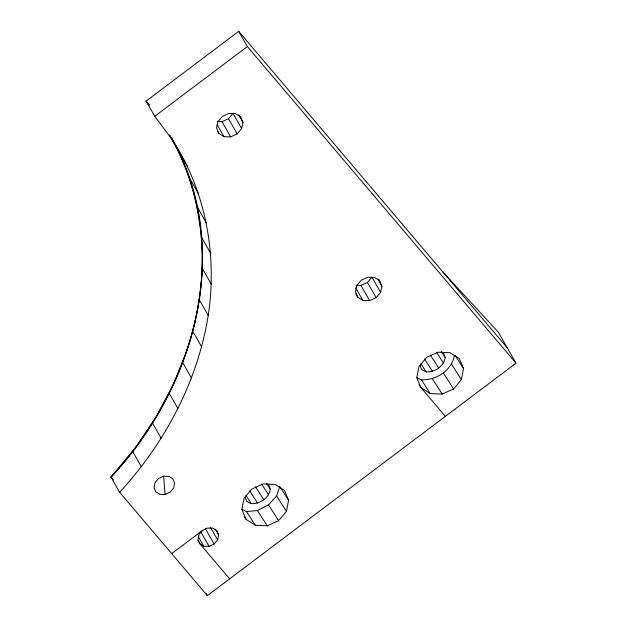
<?xml version="1.0" encoding="UTF-8"?>
<svg xmlns="http://www.w3.org/2000/svg" width="627" height="627" viewBox="0 0 627 627"><rect width="100%" height="100%" fill="white"/><g stroke="black" fill="none" stroke-linecap="round" stroke-linejoin="round"><path stroke-width="0.94" d="M442.497 271.546L498.316 332.138L516.005 363.158L207.341 595.65L119.655 492.305L110.995 477.116C194.785 388.748 235.658 245.839 169.972 135.722M119.655 492.305C164.799 443.085 197.623 381.733 208.227 315.436C217.373 255.189 205.93 191.611 172.59 140.205L171.147 137.674M286.468 511.35L288.585 500.26L284.446 490.416L275.159 484.436L263.215 483.942L251.811 489.052L244.005 498.41L241.889 509.492L246.035 519.344L255.322 525.316L267.267 525.818L278.662 520.7L286.468 511.35L276.648 496.059L279.736 486.474M418.938 384.469L420.944 387.596L430.232 393.576L442.176 394.07L453.572 388.959L461.378 379.601L463.494 368.519L459.356 358.668L450.068 352.695L438.124 352.194L426.721 357.312L418.922 366.662L416.806 377.752L420.944 387.596L445.358 416.375M241.654 128.59L242.955 122.367L240.721 116.888L235.548 113.628L228.816 113.456L222.334 116.418L217.843 121.724L216.534 127.947L218.768 133.426L223.949 136.686L230.673 136.851L237.155 133.888L241.654 128.59L232.985 113.401L228.494 118.699L222.013 121.662L217.208 121.544M197.842 540.278L199.77 543.664L203.814 546.211L209.073 546.344L214.136 544.032L217.647 539.886L218.666 535.027L216.918 530.748L212.874 528.2L207.623 528.067L202.56 530.387L171.688 553.633M355.799 293.812L357.727 297.19L362.9 300.451L369.632 300.623L376.114 297.66L380.605 292.354L381.906 286.131L378.708 278.968M245.126 496.968L246.732 501.42L251.286 503.653C259.907 504.077 268.881 498.144 270.292 489.342L268.685 484.883L266.412 483.77M420.035 365.22L421.65 369.671L426.195 371.913C434.817 372.328 443.791 366.395 445.209 357.594L443.595 353.142L441.322 352.021M416.602 377.438L421.383 379.79C436.071 380.464 451.714 370.628 454.363 355.603M135.15 447.999L155.958 417.104L173.154 384.845L186.517 351.59A346.222 286.014 -29.7 0 0 202.192 250.251C200.256 209.967 190.208 169.666 169.329 134.915M113.463 480.031L110.995 477.116L135.142 448.007M356.16 285.309L360.964 285.434L367.446 282.471L371.944 277.165L380.605 292.354M202.56 530.387L199.049 534.525L198.03 539.392L199.77 543.664L229.631 578.862M241.693 509.187L246.466 511.538L257.446 510.527L268.497 504.86L276.648 496.059M172.59 140.205L154.759 116.293L146.099 101.104L238.699 31.35L507.345 347.969M154.759 116.293L247.359 46.539L238.699 31.35M163.616 476.207L158.553 478.526L155.041 482.665L154.023 487.532L155.77 491.803L159.814 494.35L165.073 494.484L170.136 492.171L173.648 488.025L174.667 483.166L172.919 478.887L168.875 476.348L163.616 476.207L165.073 494.484M379.672 280.661L374.499 277.4L367.767 277.228L361.285 280.191L356.794 285.497L355.493 291.712L357.727 297.19M247.359 46.539L516.005 363.158M149.202 104.881A346.598 286.327 -29.7 0 0 146.099 101.104L148.975 104.96M146.099 101.104L148.975 105.038M455.163 355.54L463.494 368.519M451.565 364.311L461.378 379.601M441.51 351.833L445.209 357.594M436.572 352.366L443.446 363.064M443.407 373.112L453.572 388.959M430.326 354.921L438.782 368.096M424.542 358.981L432.473 371.333M432.356 378.779L442.176 394.07M420.913 363.676L426.195 371.913M421.383 379.79L430.232 393.576M280.253 487.289L288.585 500.26M266.593 483.574L270.292 489.342M261.663 484.107L268.536 494.813M268.497 504.86L278.662 520.7M255.416 486.67L263.873 499.844M249.632 490.729L257.556 503.081M257.446 510.527L267.267 525.818M246.003 495.424L251.286 503.653M246.466 511.538L255.322 525.316M244.028 516.217L246.035 519.344M378.057 279.383L381.906 286.131M367.446 282.471L376.114 297.66M360.964 285.434L369.632 300.623M355.681 287.793L362.9 300.451M238.621 114.772L242.955 122.367M228.494 118.699L237.155 133.888M222.013 121.662L230.673 136.851M217.208 124.867L223.949 136.686M217.326 130.894L218.768 133.426M178.585 150.974L187.254 166.163M189.887 178.648L198.555 193.837M197.701 207.741L206.361 222.93M201.941 237.923L210.601 253.112M202.568 268.873L211.228 284.062M199.558 300.247L208.227 315.436M192.967 331.707L201.628 346.896M182.857 362.9L191.517 378.089M169.329 393.49L177.99 408.679M215.304 529.133L218.666 535.027M152.541 423.139L161.21 438.328M210.531 527.417L217.647 539.886M205.531 528.945L214.136 544.032M201.008 532.205L209.073 546.344M198.532 536.947L203.814 546.211M132.681 451.526L141.349 466.715M205.907 593.134L207.341 595.65M171.555 138.003A346.598 286.327 -29.7 0 1 110.995 477.116"/></g></svg>
